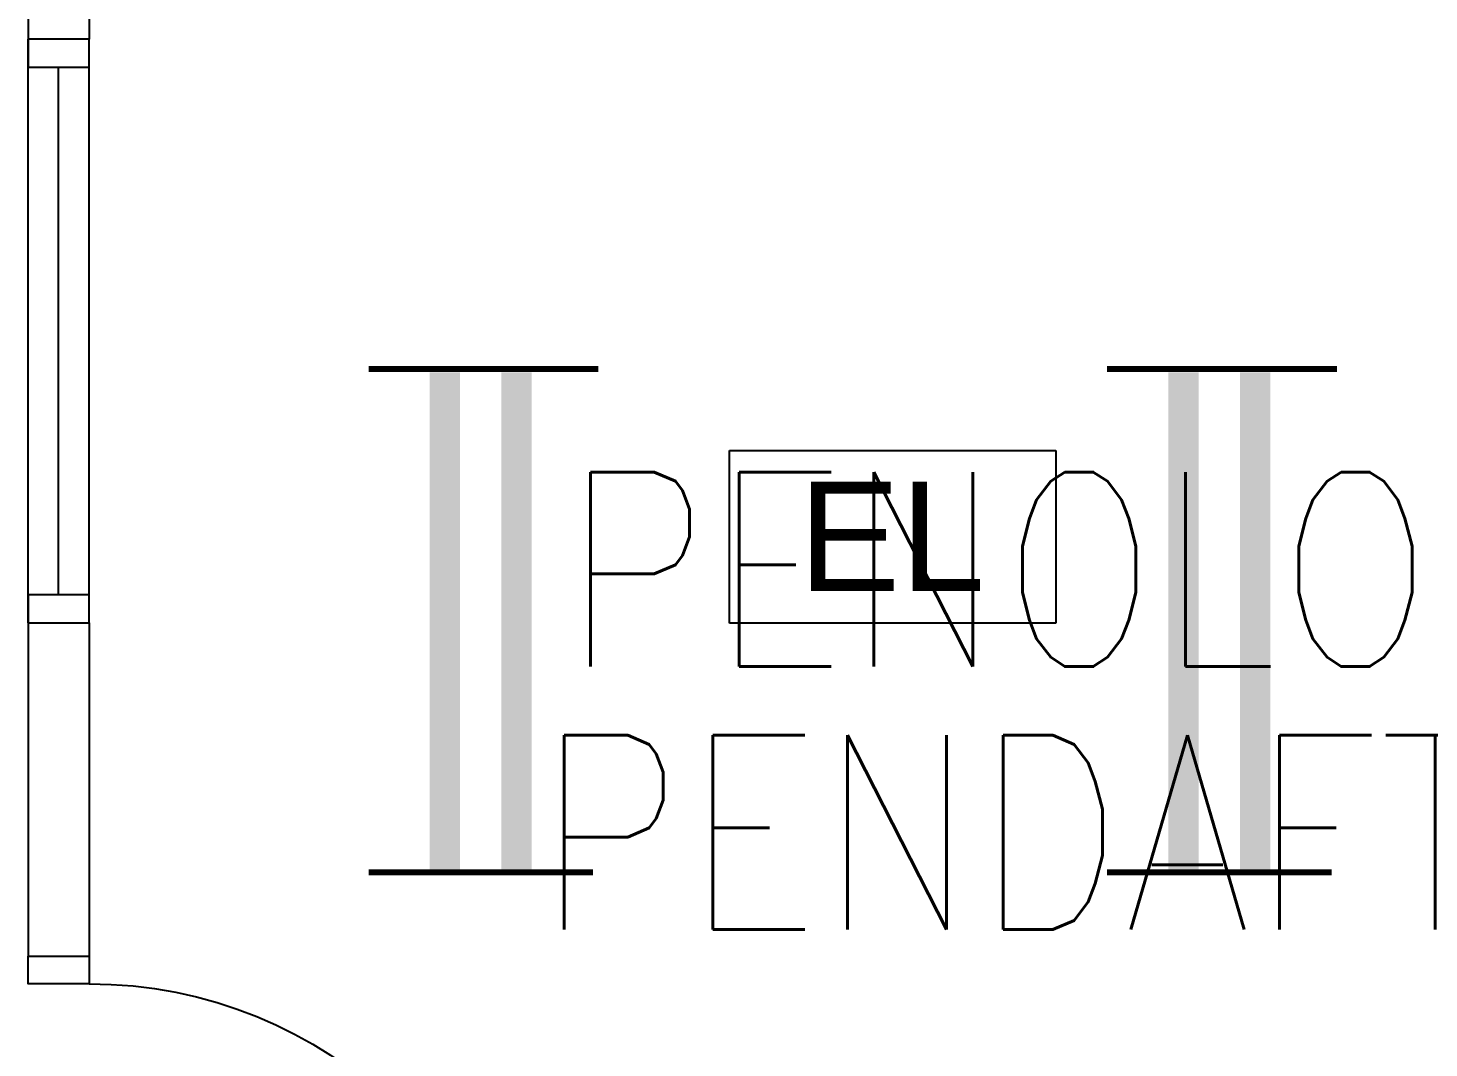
# Model space of a CAD drawing. Header units: inches. Extents: x 16928 to 514628, y -1471 to 241387.
# Drawn here: x 312867 to 315389, y 37370 to 39206 of the extents above; entities that cross this region are included whole.
import ezdxf
from ezdxf.enums import TextEntityAlignment as Align

# ---------------------------------------------------------------- set-up
doc = ezdxf.new("R2010")
doc.units = ezdxf.units.IN
doc.header["$MEASUREMENT"] = 0
for name, color, linetype in [('DOOR', 2, 'Continuous'), ('FITTING', 8, 'Continuous'), ('LAMPU', 7, 'Continuous'), ('partition', 8, 'Continuous'), ('WIN', 9, 'Continuous')]:
    doc.layers.add(name, color=color, linetype=linetype)
doc.layers.add('t3', color=8, linetype='Continuous', lineweight=25)
doc.styles.add('LAILA', font='romans.shx', dxfattribs={"width": 0.85})
doc.styles.add('SANSSERIF', font='SAS_____.pfb', dxfattribs={"width": 0.7, "height": 700})

# ---------------------------------------------------------------- blocks, each defined once
blk = doc.blocks.new('dr16')
at = {"layer": 'DOOR', "color": 1}
blk.add_line((-2409712.2, -909070.8), (-2409602.2, -909070.8), dxfattribs=at)
for points in [[(-2409712.2, -909070.8), (-2409602.2, -909070.8), (-2409602.2, -909020.8), (-2409712.2, -909020.8)], [(-2410511.2, -909830.8), (-2409712.2, -909830.8), (-2409712.2, -909870.8), (-2410511.2, -909870.8)], [(-2409712.2, -909920.8), (-2409602.2, -909920.8), (-2409602.2, -909870.8), (-2409712.2, -909870.8)]]:
    blk.add_lwpolyline(points, close=True, dxfattribs=at)
at = {"layer": 'DOOR', "color": 9}
blk.add_arc((-2409712.2, -909870.8), 800, 90, 177.134, dxfattribs=at)
blk = doc.blocks.new('emergency light R')
at = {"layer": 'LAMPU', "color": 6, "linetype": 'Continuous'}
for p, q in [((0, 4.9), (0, 247.7)), ((0, 247.7), (459.3, 247.7)), ((459.3, 247.7), (459.3, 4.9)), ((459.3, 4.9), (0, 4.9))]:
    blk.add_line(p, q, dxfattribs=at)
at = {"layer": 'LAMPU', "color": 6, "linetype": 'Continuous', "style": 'SANSSERIF'}
blk.add_text('EL', height=153.77, dxfattribs=at).set_placement((97, 50))

msp = doc.modelspace()

# ---------------------------------------------------------------- linework, layer by layer
at = {"layer": 'FITTING', "color": 3}
for points, const_width in [([(313618, 37686), (313618, 38586)], 54.6), ([(313746.9, 37686), (313746.9, 38586)], 54.6), ([(314947.5, 37686), (314947.5, 38586)], 54.6), ([(314947.5, 37686), (314947.5, 38586)], 54.6), ([(315076.4, 37686), (315076.4, 38586)], 54.6), ([(315076.4, 37686), (315076.4, 38586)], 54.6), ([(313480.4, 38591.9), (313765.5, 38591.9)], 10.9), ([(313619.1, 38591.9), (313894.3, 38591.9)], 10.9), ([(314809.9, 38591.9), (315095, 38591.9)], 10.9), ([(314809.9, 38591.9), (315095, 38591.9)], 10.9), ([(314948.6, 38591.9), (315223.8, 38591.9)], 10.9), ([(314948.6, 38591.9), (315223.8, 38591.9)], 10.9), ([(313480.4, 37686), (313755.6, 37686)], 10.9), ([(313609.3, 37686), (313884.5, 37686)], 10.9), ([(314809.9, 37686), (315085.1, 37686)], 10.9), ([(314809.9, 37686), (315085.1, 37686)], 10.9), ([(314938.8, 37686), (315214, 37686)], 10.9), ([(314938.8, 37686), (315214, 37686)], 10.9)]:
    msp.add_lwpolyline(points, dxfattribs=dict(at, const_width=const_width))
at = {"layer": 'partition'}
for p, q in [((312867.5, 39805.5), (312867.5, 39185.5)), ((312977.5, 39805.5), (312977.5, 39185.5)), ((312977.5, 39185.5), (312867.5, 39185.5)), ((312867.5, 38135.5), (312977.5, 38135.5)), ((312867.5, 38135.5), (312867.5, 37535.5)), ((312977.5, 38135.5), (312977.5, 37535.5))]:
    msp.add_line(p, q, dxfattribs=at)
at = {"layer": 'WIN'}
for p, q in [((312867.5, 38135.5), (312867.5, 39185.5)), ((312977.5, 38135.5), (312977.5, 39185.5)), ((312922.5, 38185.5), (312922.5, 39135.5))]:
    msp.add_line(p, q, dxfattribs=at)
for points in [[(312977.5, 39185.5), (312867.5, 39185.5), (312867.5, 39135.5), (312977.5, 39135.5)], [(312977.5, 38185.5), (312867.5, 38185.5), (312867.5, 38135.5), (312977.5, 38135.5)]]:
    msp.add_lwpolyline(points, close=True, dxfattribs=at)

# ---------------------------------------------------------------- block references
at = {"layer": 'DOOR', "xscale": -1}
msp.add_blockref('dr16', (-2096734.7, 946556.3), dxfattribs=at)
at = {"layer": 'LAMPU', "color": 8, "xscale": 1.27951153594687, "yscale": 1.27951153594687, "zscale": 1.27951153594687}
msp.add_blockref('emergency light R', (314130.1, 38128.6), dxfattribs=at)

# ---------------------------------------------------------------- texts
at = {"layer": 't3', "style": 'LAILA', "width": 0.85}
for s, p in [('PENOLONG', (313828.8, 38406.6)), ('PENDAFTAR-1', (313781.3, 37933))]:
    msp.add_text(s, height=350, dxfattribs=at).set_placement(p, align=Align.TOP_LEFT)

doc.saveas('drawing.dxf')
